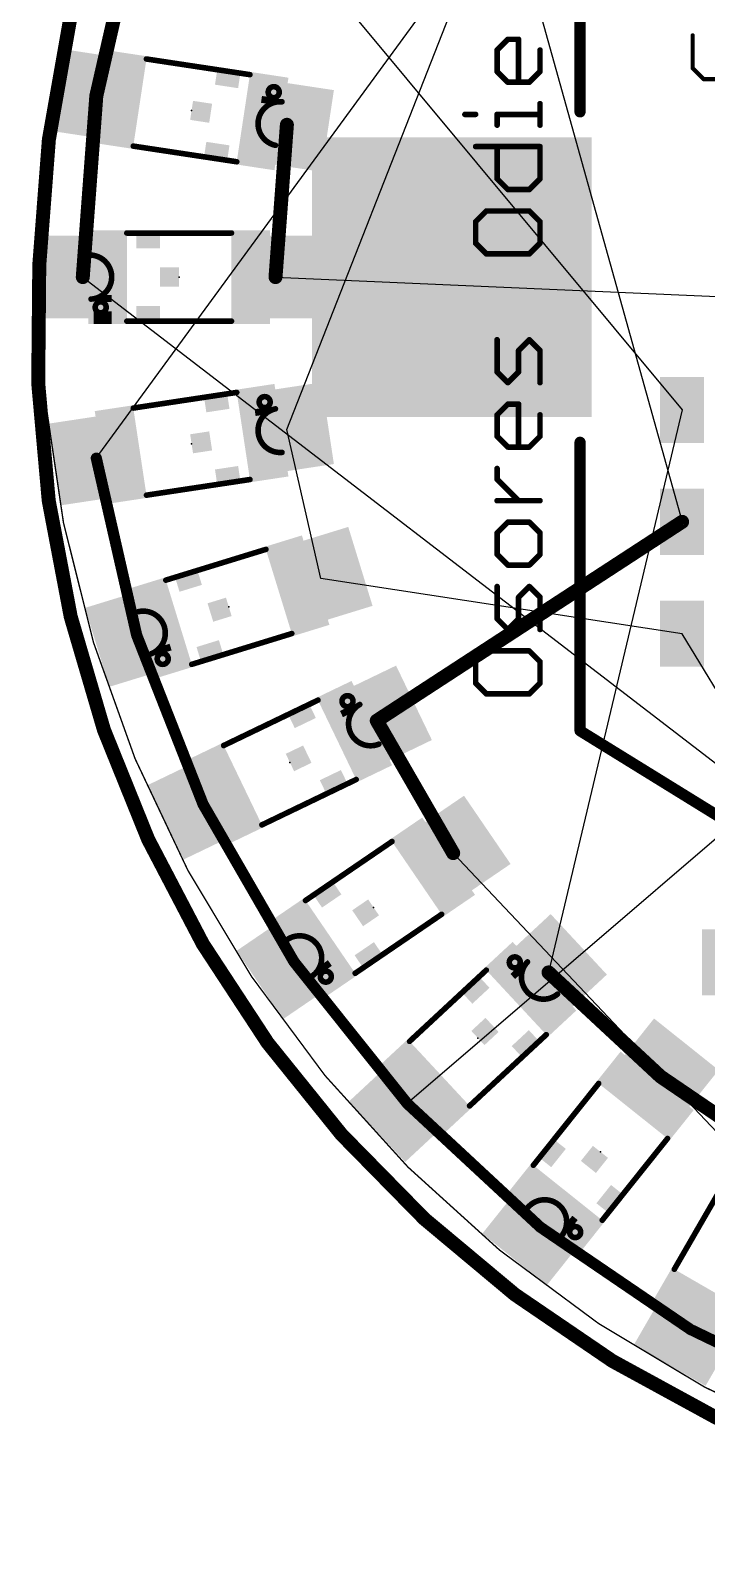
# Model space of a CAD drawing. Extents: x 53.2 to 99.2, y 34.1 to 80.1.
# Drawn here: x 53.18 to 65.46, y 34.16 to 61.63 of the extents above; entities that cross this region are included whole.
import ezdxf

# ---------------------------------------------------------------- set-up
doc = ezdxf.new("R2010")
doc.units = 0
for name, color, linetype in [('1', 22, 'CONTINUOUS'), ('16', 175, 'CONTINUOUS'), ('19', 53, 'CONTINUOUS'), ('20', 7, 'CONTINUOUS'), ('21', 7, 'CONTINUOUS'), ('22', 2, 'CONTINUOUS'), ('23', 7, 'CONTINUOUS'), ('51', 53, 'CONTINUOUS')]:
    doc.layers.add(name, color=color, linetype=linetype)

# ---------------------------------------------------------------- blocks, each defined once
blk = doc.blocks.new('RECT')
blk.add_solid([(-0.5, -0.5), (0.5, -0.5), (-0.5, 0.5), (0.5, 0.5)])

msp = doc.modelspace()

# ---------------------------------------------------------------- linework, layer by layer
at = {"layer": '1'}
for points, const_width in [([(77.2511, 80.01, 0.4142), (53.34, 57.3689)], 0.254), ([(54.3138, 60.4534, 1), (54.4376, 60.4252)], 0.127), ([(54.439, 60.4346, 1), (54.3124, 60.444)], 0.127), ([(57.8997, 59.9113, 1), (57.7731, 59.9207)], 0.127), ([(53.34, 57.3689, 0.4142), (73.8789, 34.29)], 0.254), ([(53.2765, 57.3706, 1), (53.4035, 57.3672)], 0.127), ([(53.4034, 57.3652, 1), (53.2766, 57.3726)], 0.127), ([(54.0667, 57.1547, 1), (54.1933, 57.1453)], 0.127), ([(57.5667, 57.1547, 1), (57.6933, 57.1453)], 0.127), ([(54.4252, 53.8719, 1), (54.3262, 53.8493)], 0.1016), ([(65.0477, 52.6518, 1), (64.9783, 52.7582)], 0.127), ([(55.1563, 50.6647, 1), (55.0617, 50.6275)], 0.1016), ([(55.0595, 50.6348, 1), (55.1585, 50.6574)], 0.1016), ([(59.5235, 49.1243, 1), (59.4135, 49.0609)], 0.127), ([(59.4338, 49.1458, 1), (59.5032, 49.0394)], 0.127), ([(56.3588, 47.6001, 1), (56.2708, 47.5493)], 0.1016), ([(56.2675, 47.5561, 1), (56.3621, 47.5933)], 0.1016), ([(60.8012, 46.6566, 1), (60.9112, 46.72)], 0.127), ([(58.0046, 44.7477, 1), (57.9252, 44.6843)], 0.1016), ([(57.9209, 44.6906, 1), (58.0089, 44.7414)], 0.1016), ([(62.6305, 44.5676, 1), (62.5441, 44.4746)], 0.127), ([(64.6579, 42.6824, 1), (64.5865, 42.5774)], 0.127), ([(64.579, 42.5834, 1), (64.6654, 42.6764)], 0.127), ([(60.058, 42.1758, 1), (59.9888, 42.1014)], 0.1016), ([(59.9837, 42.1069, 1), (60.0631, 42.1703)], 0.1016), ([(62.4673, 39.9366, 1), (62.4101, 39.8526)], 0.1016), ([(62.4041, 39.8574, 1), (62.4733, 39.9318)], 0.1016), ([(65.1871, 38.0831, 1), (65.1429, 37.9915)], 0.1016), ([(65.1364, 37.9953, 1), (65.1936, 38.0793)], 0.1016)]:
    msp.add_lwpolyline(points, format="xyb", dxfattribs=dict(at, const_width=const_width))
for points, const_width in [([(54.3757, 60.4393), (55.109, 63.6538)], 0.254), ([(54.13, 57.15), (54.3757, 60.4393)], 0.254), ([(57.63, 57.15), (57.8364, 59.916)], 0.254), ([(55.109, 50.6461), (54.3757, 53.8606)], 0.2032), ([(59.4685, 49.0926), (65.013, 52.705)], 0.254), ([(56.3148, 47.5747), (55.109, 50.6461)], 0.2032), ([(60.8562, 46.6883), (59.4685, 49.0926)], 0.254), ([(57.9649, 44.716), (56.3148, 47.5747)], 0.2032), ([(60.0234, 42.1386), (57.9649, 44.716)], 0.2032), ([(62.5873, 44.5211), (64.6222, 42.6299)], 0.254), ([(64.6222, 42.6299), (66.915, 41.0684)], 0.254), ([(62.4387, 39.8946), (60.0234, 42.1386)], 0.2032), ([(65.165, 38.0373), (62.4387, 39.8946)], 0.2032), ([(65.165, 38.0373), (68.137, 36.6052)], 0.2032)]:
    msp.add_lwpolyline(points, dxfattribs=dict(at, const_width=const_width))
at = {"layer": '19'}
for p, q in [((54.3757, 53.8606), (69.4141, 74.436)), ((57.8364, 54.3839), (64.6222, 71.67)), ((60.8562, 67.6116), (65.013, 52.705)), ((58.4543, 62.6247), (65.013, 54.737)), ((54.13, 57.15), (67.68, 46.736)), ((57.63, 57.15), (66.283, 56.769)), ((65.013, 54.737), (62.5873, 44.5211)), ((58.4543, 51.6752), (57.8364, 54.3839)), ((65.013, 50.673), (58.4543, 51.6752)), ((72.0694, 39.0463), (65.013, 50.673)), ((67.553, 48.6066), (60.0234, 42.1386)), ((60.8562, 46.6883), (71.2881, 35.6346))]:
    msp.add_line(p, q, dxfattribs=at)
at = {"layer": '20', "const_width": 0.0254}
msp.add_lwpolyline([(76.2, 34.29, 1), (76.2, 80.01, 1), (76.2, 34.29)], format="xyb", dxfattribs=at)
at = {"layer": '21'}
for points, const_width in [([(65.2054, 61.5406), (65.2054, 60.9432)], 0.0762), ([(61.6537, 61.2737), (61.8486, 61.4686)], 0.1016), ([(61.6537, 60.8839), (61.6537, 61.2737)], 0.1016), ([(61.8486, 61.4686), (62.0435, 61.4686)], 0.1016), ([(62.0435, 61.4686), (62.0435, 60.6891)], 0.1016), ([(62.4332, 61.2737), (62.4332, 60.8839)], 0.1016), ([(61.8486, 60.6891), (61.6537, 60.8839)], 0.1016), ([(62.2384, 60.6891), (61.8486, 60.6891)], 0.1016), ([(62.4332, 60.8839), (62.2384, 60.6891)], 0.1016), ([(65.2054, 60.9432), (65.4045, 60.7441)], 0.0762), ([(65.4045, 60.7441), (65.8028, 60.7441)], 0.0762), ([(62.4332, 59.9096), (62.4332, 60.2993)], 0.1016), ([(61.069, 60.1044), (61.2639, 60.1044)], 0.1016), ([(61.6537, 59.9096), (61.6537, 60.1044)], 0.1016), ([(61.6537, 60.1044), (62.4332, 60.1044)], 0.1016), ([(61.2639, 59.5198), (62.4332, 59.5198)], 0.1016), ([(61.6537, 58.9351), (61.6537, 59.5198)], 0.1016), ([(62.4332, 59.5198), (62.4332, 58.9351)], 0.1016), ([(61.8486, 58.7403), (61.6537, 58.9351)], 0.1016), ([(62.2384, 58.7403), (61.8486, 58.7403)], 0.1016), ([(62.4332, 58.9351), (62.2384, 58.7403)], 0.1016), ([(61.4588, 58.3505), (61.2639, 58.1556)], 0.1016), ([(62.2384, 58.3505), (61.4588, 58.3505)], 0.1016), ([(62.4332, 58.1556), (62.2384, 58.3505)], 0.1016), ([(61.2639, 58.1556), (61.2639, 57.7658)], 0.1016), ([(62.4332, 57.7658), (62.4332, 58.1556)], 0.1016), ([(61.2639, 57.7658), (61.4588, 57.571)], 0.1016), ([(62.2384, 57.571), (62.4332, 57.7658)], 0.1016), ([(61.4588, 57.571), (62.2384, 57.571)], 0.1016), ([(61.6537, 55.4272), (61.6537, 56.0119)], 0.1016), ([(62.2384, 56.0119), (62.0435, 55.817)], 0.1016), ([(62.4332, 55.817), (62.2384, 56.0119)], 0.1016), ([(62.0435, 55.817), (62.0435, 55.4272)], 0.1016), ([(62.4332, 55.2324), (62.4332, 55.817)], 0.1016), ([(61.8486, 55.2324), (61.6537, 55.4272)], 0.1016), ([(62.0435, 55.4272), (61.8486, 55.2324)], 0.1016), ([(61.6537, 54.6477), (61.8486, 54.8426)], 0.1016), ([(61.6537, 54.2579), (61.6537, 54.6477)], 0.1016), ([(61.8486, 54.8426), (62.0435, 54.8426)], 0.1016), ([(62.0435, 54.8426), (62.0435, 54.0631)], 0.1016), ([(62.4332, 54.6477), (62.4332, 54.2579)], 0.1016), ([(61.8486, 54.0631), (61.6537, 54.2579)], 0.1016), ([(62.4332, 54.2579), (62.2384, 54.0631)], 0.1016), ([(62.2384, 54.0631), (61.8486, 54.0631)], 0.1016), ([(61.6537, 53.4784), (61.6537, 53.6733)], 0.1016), ([(62.0435, 53.0887), (61.6537, 53.4784)], 0.1016), ([(62.4332, 53.0887), (61.6537, 53.0887)], 0.1016), ([(61.8486, 52.6989), (61.6537, 52.504)], 0.1016), ([(62.2384, 52.6989), (61.8486, 52.6989)], 0.1016), ([(62.4332, 52.504), (62.2384, 52.6989)], 0.1016), ([(61.6537, 52.504), (61.6537, 52.1142)], 0.1016), ([(62.4332, 52.1142), (62.4332, 52.504)], 0.1016), ([(61.6537, 52.1142), (61.8486, 51.9194)], 0.1016), ([(61.8486, 51.9194), (62.2384, 51.9194)], 0.1016), ([(62.2384, 51.9194), (62.4332, 52.1142)], 0.1016), ([(61.6537, 50.9449), (61.6537, 51.5296)], 0.1016), ([(62.2384, 51.5296), (62.0435, 51.3347)], 0.1016), ([(62.0435, 51.3347), (62.0435, 50.9449)], 0.1016), ([(62.4332, 51.3347), (62.2384, 51.5296)], 0.1016), ([(62.4332, 50.7501), (62.4332, 51.3347)], 0.1016), ([(61.8486, 50.7501), (61.6537, 50.9449)], 0.1016), ([(62.0435, 50.9449), (61.8486, 50.7501)], 0.1016), ([(61.4588, 50.3603), (61.2639, 50.1654)], 0.1016), ([(62.2384, 50.3603), (61.4588, 50.3603)], 0.1016), ([(62.4332, 50.1654), (62.2384, 50.3603)], 0.1016), ([(61.2639, 50.1654), (61.2639, 49.7756)], 0.1016), ([(62.4332, 49.7756), (62.4332, 50.1654)], 0.1016), ([(61.2639, 49.7756), (61.4588, 49.5808)], 0.1016), ([(62.2384, 49.5808), (62.4332, 49.7756)], 0.1016), ([(61.4588, 49.5808), (62.2384, 49.5808)], 0.1016)]:
    msp.add_lwpolyline(points, dxfattribs=dict(at, const_width=const_width))
for points, const_width in [([(65.2244, 61.5406, 1), (65.1864, 61.5406)], 0.0381), ([(61.6357, 61.2917, 1), (61.6717, 61.2557)], 0.0508), ([(61.6791, 61.2737, 1), (61.6283, 61.2737)], 0.0508), ([(61.8486, 61.494, 1), (61.8486, 61.4432)], 0.0508), ([(61.8666, 61.4506, 1), (61.8306, 61.4866)], 0.0508), ([(62.0689, 61.4686, 1), (62.0181, 61.4686)], 0.0508), ([(62.0435, 61.4432, 1), (62.0435, 61.494)], 0.0508), ([(62.4586, 61.2737, 1), (62.4078, 61.2737)], 0.0508), ([(61.6717, 60.9019, 1), (61.6357, 60.8659)], 0.0508), ([(61.6283, 60.8839, 1), (61.6791, 60.8839)], 0.0508), ([(61.8486, 60.7145, 1), (61.8486, 60.6637)], 0.0508), ([(61.8306, 60.6711, 1), (61.8666, 60.7071)], 0.0508), ([(62.0181, 60.6891, 1), (62.0689, 60.6891)], 0.0508), ([(62.2204, 60.7071, 1), (62.2564, 60.6711)], 0.0508), ([(62.2384, 60.6637, 1), (62.2384, 60.7145)], 0.0508), ([(62.4078, 60.8839, 1), (62.4586, 60.8839)], 0.0508), ([(62.4512, 60.8659, 1), (62.4152, 60.9019)], 0.0508), ([(65.2189, 60.9567, 1), (65.1919, 60.9297)], 0.0381), ([(65.1864, 60.9432, 1), (65.2244, 60.9432)], 0.0381), ([(65.4045, 60.7632, 1), (65.4045, 60.7251)], 0.0381), ([(65.391, 60.7306, 1), (65.418, 60.7576)], 0.0381), ([(62.4586, 60.2993, 1), (62.4078, 60.2993)], 0.0508), ([(61.069, 60.1298, 1), (61.069, 60.079)], 0.0508), ([(61.2639, 60.079, 1), (61.2639, 60.1298)], 0.0508), ([(61.6791, 60.1044, 1), (61.6283, 60.1044)], 0.0508), ([(61.6537, 60.1298, 1), (61.6537, 60.079)], 0.0508), ([(61.6283, 59.9096, 1), (61.6791, 59.9096)], 0.0508), ([(62.4078, 59.9096, 1), (62.4586, 59.9096)], 0.0508), ([(62.4332, 60.079, 1), (62.4332, 60.1298)], 0.0508), ([(61.2639, 59.5452, 1), (61.2639, 59.4944)], 0.0508), ([(61.6791, 59.5198, 1), (61.6283, 59.5198)], 0.0508), ([(62.4586, 59.5198, 1), (62.4078, 59.5198)], 0.0508), ([(62.4332, 59.4944, 1), (62.4332, 59.5452)], 0.0508), ([(61.6717, 58.9531, 1), (61.6357, 58.9171)], 0.0508), ([(61.6283, 58.9351, 1), (61.6791, 58.9351)], 0.0508), ([(61.8486, 58.7657, 1), (61.8486, 58.7149)], 0.0508), ([(62.2384, 58.7149, 1), (62.2384, 58.7657)], 0.0508), ([(62.4078, 58.9351, 1), (62.4586, 58.9351)], 0.0508), ([(62.4512, 58.9171, 1), (62.4152, 58.9531)], 0.0508), ([(61.8306, 58.7223, 1), (61.8666, 58.7583)], 0.0508), ([(62.2204, 58.7583, 1), (62.2564, 58.7223)], 0.0508), ([(61.4588, 58.3759, 1), (61.4588, 58.3251)], 0.0508), ([(61.4768, 58.3325, 1), (61.4408, 58.3685)], 0.0508), ([(62.2564, 58.3685, 1), (62.2204, 58.3325)], 0.0508), ([(62.2384, 58.3251, 1), (62.2384, 58.3759)], 0.0508), ([(61.2459, 58.1736, 1), (61.2819, 58.1376)], 0.0508), ([(61.2893, 58.1556, 1), (61.2385, 58.1556)], 0.0508), ([(62.4586, 58.1556, 1), (62.4078, 58.1556)], 0.0508), ([(62.4152, 58.1376, 1), (62.4512, 58.1736)], 0.0508), ([(61.2819, 57.7838, 1), (61.2459, 57.7478)], 0.0508), ([(61.2385, 57.7658, 1), (61.2893, 57.7658)], 0.0508), ([(62.4078, 57.7658, 1), (62.4586, 57.7658)], 0.0508), ([(62.4512, 57.7478, 1), (62.4152, 57.7838)], 0.0508), ([(61.4588, 57.5964, 1), (61.4588, 57.5456)], 0.0508), ([(61.4408, 57.553, 1), (61.4768, 57.589)], 0.0508), ([(62.2204, 57.589, 1), (62.2564, 57.553)], 0.0508), ([(62.2384, 57.5456, 1), (62.2384, 57.5964)], 0.0508), ([(61.6791, 56.0119, 1), (61.6283, 56.0119)], 0.0508), ([(62.2564, 56.0299, 1), (62.2204, 55.9939)], 0.0508), ([(62.2564, 55.9939, 1), (62.2204, 56.0299)], 0.0508), ([(62.0255, 55.835, 1), (62.0615, 55.799)], 0.0508), ([(62.0689, 55.817, 1), (62.0181, 55.817)], 0.0508), ([(62.4586, 55.817, 1), (62.4078, 55.817)], 0.0508), ([(62.4152, 55.799, 1), (62.4512, 55.835)], 0.0508), ([(61.6717, 55.4452, 1), (61.6357, 55.4092)], 0.0508), ([(61.6283, 55.4272, 1), (61.6791, 55.4272)], 0.0508), ([(61.8306, 55.2504, 1), (61.8666, 55.2144)], 0.0508), ([(61.8306, 55.2144, 1), (61.8666, 55.2504)], 0.0508), ([(62.0181, 55.4272, 1), (62.0689, 55.4272)], 0.0508), ([(62.0615, 55.4092, 1), (62.0255, 55.4452)], 0.0508), ([(62.4078, 55.2324, 1), (62.4586, 55.2324)], 0.0508), ([(61.6357, 54.6657, 1), (61.6717, 54.6297)], 0.0508), ([(61.6791, 54.6477, 1), (61.6283, 54.6477)], 0.0508), ([(61.8486, 54.868, 1), (61.8486, 54.8172)], 0.0508), ([(61.8666, 54.8246, 1), (61.8306, 54.8606)], 0.0508), ([(62.0689, 54.8426, 1), (62.0181, 54.8426)], 0.0508), ([(62.0435, 54.8172, 1), (62.0435, 54.868)], 0.0508), ([(62.4586, 54.6477, 1), (62.4078, 54.6477)], 0.0508), ([(61.6717, 54.2759, 1), (61.6357, 54.2399)], 0.0508), ([(61.6283, 54.2579, 1), (61.6791, 54.2579)], 0.0508), ([(62.4078, 54.2579, 1), (62.4586, 54.2579)], 0.0508), ([(62.4512, 54.2399, 1), (62.4152, 54.2759)], 0.0508), ([(61.8486, 54.0885, 1), (61.8486, 54.0377)], 0.0508), ([(61.8306, 54.0451, 1), (61.8666, 54.0811)], 0.0508), ([(62.0181, 54.0631, 1), (62.0689, 54.0631)], 0.0508), ([(62.2204, 54.0811, 1), (62.2564, 54.0451)], 0.0508), ([(62.2384, 54.0377, 1), (62.2384, 54.0885)], 0.0508), ([(61.6791, 53.6733, 1), (61.6283, 53.6733)], 0.0508), ([(61.6717, 53.4964, 1), (61.6357, 53.4604)], 0.0508), ([(61.6283, 53.4784, 1), (61.6791, 53.4784)], 0.0508), ([(61.6537, 53.1141, 1), (61.6537, 53.0633)], 0.0508), ([(62.0255, 53.0707, 1), (62.0615, 53.1067)], 0.0508), ([(62.4332, 53.0633, 1), (62.4332, 53.1141)], 0.0508), ([(61.8486, 52.7243, 1), (61.8486, 52.6735)], 0.0508), ([(61.8666, 52.6809, 1), (61.8306, 52.7169)], 0.0508), ([(62.2564, 52.7169, 1), (62.2204, 52.6809)], 0.0508), ([(62.2384, 52.6735, 1), (62.2384, 52.7243)], 0.0508), ([(61.6357, 52.522, 1), (61.6717, 52.486)], 0.0508), ([(61.6791, 52.504, 1), (61.6283, 52.504)], 0.0508), ([(62.4586, 52.504, 1), (62.4078, 52.504)], 0.0508), ([(62.4152, 52.486, 1), (62.4512, 52.522)], 0.0508), ([(61.6717, 52.1322, 1), (61.6357, 52.0962)], 0.0508), ([(61.6283, 52.1142, 1), (61.6791, 52.1142)], 0.0508), ([(61.8486, 51.9448, 1), (61.8486, 51.894)], 0.0508), ([(61.8306, 51.9014, 1), (61.8666, 51.9374)], 0.0508), ([(62.2204, 51.9374, 1), (62.2564, 51.9014)], 0.0508), ([(62.2384, 51.894, 1), (62.2384, 51.9448)], 0.0508), ([(62.4078, 52.1142, 1), (62.4586, 52.1142)], 0.0508), ([(62.4512, 52.0962, 1), (62.4152, 52.1322)], 0.0508), ([(61.6791, 51.5296, 1), (61.6283, 51.5296)], 0.0508), ([(62.0255, 51.3527, 1), (62.0615, 51.3167)], 0.0508), ([(62.0689, 51.3347, 1), (62.0181, 51.3347)], 0.0508), ([(62.2564, 51.5476, 1), (62.2204, 51.5116)], 0.0508), ([(62.2564, 51.5116, 1), (62.2204, 51.5476)], 0.0508), ([(62.4586, 51.3347, 1), (62.4078, 51.3347)], 0.0508), ([(62.4152, 51.3167, 1), (62.4512, 51.3527)], 0.0508), ([(61.6717, 50.9629, 1), (61.6357, 50.9269)], 0.0508), ([(61.6283, 50.9449, 1), (61.6791, 50.9449)], 0.0508), ([(62.0181, 50.9449, 1), (62.0689, 50.9449)], 0.0508), ([(62.0615, 50.9269, 1), (62.0255, 50.9629)], 0.0508), ([(61.8306, 50.7681, 1), (61.8666, 50.7321)], 0.0508), ([(61.8306, 50.7321, 1), (61.8666, 50.7681)], 0.0508), ([(62.4078, 50.7501, 1), (62.4586, 50.7501)], 0.0508), ([(61.4588, 50.3857, 1), (61.4588, 50.3349)], 0.0508), ([(61.4768, 50.3423, 1), (61.4408, 50.3783)], 0.0508), ([(62.2564, 50.3783, 1), (62.2204, 50.3423)], 0.0508), ([(62.2384, 50.3349, 1), (62.2384, 50.3857)], 0.0508), ([(61.2459, 50.1834, 1), (61.2819, 50.1474)], 0.0508), ([(61.2893, 50.1654, 1), (61.2385, 50.1654)], 0.0508), ([(62.4586, 50.1654, 1), (62.4078, 50.1654)], 0.0508), ([(62.4152, 50.1474, 1), (62.4512, 50.1834)], 0.0508), ([(61.2819, 49.7936, 1), (61.2459, 49.7576)], 0.0508), ([(61.2385, 49.7756, 1), (61.2893, 49.7756)], 0.0508), ([(62.4078, 49.7756, 1), (62.4586, 49.7756)], 0.0508), ([(62.4512, 49.7576, 1), (62.4152, 49.7936)], 0.0508), ([(61.4588, 49.6062, 1), (61.4588, 49.5554)], 0.0508), ([(61.4408, 49.5628, 1), (61.4768, 49.5988)], 0.0508), ([(62.2204, 49.5988, 1), (62.2564, 49.5628)], 0.0508), ([(62.2384, 49.5554, 1), (62.2384, 49.6062)], 0.0508)]:
    msp.add_lwpolyline(points, format="xyb", dxfattribs=dict(at, const_width=const_width))
at = {"layer": '22', "const_width": 0.2032}
for points in [[(63.16, 67.53), (63.16, 60.15)], [(63.16, 48.91), (63.16, 54.15)], [(69.96, 44.71), (63.16, 48.91)]]:
    msp.add_lwpolyline(points, dxfattribs=at)
at = {"layer": '22', "const_width": 0.1016}
for points in [[(63.1092, 60.15, 1), (63.2108, 60.15)], [(63.2108, 54.15, 1), (63.1092, 54.15)], [(63.1867, 48.9532, 1), (63.1333, 48.8668)], [(63.1092, 48.91, 1), (63.2108, 48.91)]]:
    msp.add_lwpolyline(points, format="xyb", dxfattribs=at)
at = {"layer": '23'}
for p in [(56.1061, 60.1777), (55.88, 57.15), (56.1061, 54.1223), (56.7817, 51.1607), (57.8917, 48.3337), (59.4106, 45.7022), (61.3054, 43.3299), (63.5305, 41.2623)]:
    msp.add_point(p, dxfattribs=at)
at = {"layer": '51', "const_width": 0.1016}
for points in [[(55.2864, 61.1107), (57.165, 60.8266)], [(56.9257, 59.2446), (55.0471, 59.5287)], [(54.93, 57.95), (56.83, 57.95)], [(56.83, 56.35), (54.93, 56.35)], [(55.0471, 54.7712), (56.9257, 55.0553)], [(57.165, 53.4733), (55.2864, 53.1892)], [(55.6384, 51.6459), (57.4544, 52.2046)], [(57.9249, 50.6754), (56.1089, 50.1167)], [(56.6887, 48.6425), (58.4007, 49.4665)], [(59.0946, 48.0248), (57.3826, 47.2008)], [(58.1749, 45.8277), (59.7445, 46.8984)], [(60.6462, 45.5766), (59.0766, 44.5059)], [(60.0649, 43.2692), (61.4567, 44.5626)], [(62.5458, 43.3905), (61.154, 42.0971)], [(62.3125, 41.0189), (63.4979, 42.5038)], [(64.7484, 41.5056), (63.563, 40.0207)], [(64.8721, 39.1301), (65.8221, 40.7756)]]:
    msp.add_lwpolyline(points, dxfattribs=at)
at = {"layer": '51'}
for points, const_width in [([(55.2902, 61.1358, 1), (55.2826, 61.0856)], 0.0508), ([(57.1612, 60.8015, 1), (57.1688, 60.8517)], 0.0508), ([(57.5973, 60.4084, 1), (57.5973, 60.6084, 1), (57.5973, 60.4084)], 0.1016), ([(57.7479, 60.3339, 0.9375), (57.6282, 59.5429)], 0.1016), ([(57.7457, 60.3086, 1), (57.7501, 60.3592)], 0.0508), ([(55.0509, 59.5538, 1), (55.0433, 59.5036)], 0.0508), ([(57.6228, 59.5181, 1), (57.6336, 59.5677)], 0.0508), ([(56.9219, 59.2195, 1), (56.9295, 59.2697)], 0.0508), ([(54.93, 57.9754, 1), (54.93, 57.9246)], 0.0508), ([(56.83, 57.9246, 1), (56.83, 57.9754)], 0.0508), ([(54.28, 56.75, 0.9376), (54.28, 57.55)], 0.1016), ([(54.2816, 57.5753, 1), (54.2784, 57.5247)], 0.0508), ([(54.2784, 56.7753, 1), (54.2816, 56.7247)], 0.0508), ([(54.455, 56.5, 1), (54.455, 56.7, 1), (54.455, 56.5)], 0.1016), ([(54.93, 56.3754, 1), (54.93, 56.3246)], 0.0508), ([(56.83, 56.3246, 1), (56.83, 56.3754)], 0.0508), ([(56.9295, 55.0302, 1), (56.9219, 55.0804)], 0.0508), ([(57.4328, 54.7792, 1), (57.4328, 54.9792, 1), (57.4328, 54.7792)], 0.1016), ([(55.0433, 54.7963, 1), (55.0509, 54.7461)], 0.0508), ([(57.6282, 54.757, 0.9375), (57.7479, 53.966)], 0.1016), ([(57.6336, 54.7322, 1), (57.6228, 54.7818)], 0.0508), ([(57.7501, 53.9407, 1), (57.7457, 53.9913)], 0.0508), ([(57.1688, 53.4482, 1), (57.1612, 53.4984)], 0.0508), ([(55.2826, 53.2143, 1), (55.2902, 53.1641)], 0.0508), ([(57.4619, 52.1803, 1), (57.4469, 52.2289)], 0.0508), ([(55.6309, 51.6702, 1), (55.6459, 51.6216)], 0.0508), ([(55.37, 50.3079, 0.9375), (55.1348, 51.0725)], 0.1016), ([(55.1289, 51.0972, 1), (55.1407, 51.0478)], 0.0508), ([(57.9324, 50.6511, 1), (57.9174, 50.6997)], 0.0508), ([(55.361, 50.3316, 1), (55.379, 50.2842)], 0.0508), ([(55.5814, 50.116, 1), (55.5814, 50.316, 1), (55.5814, 50.116)], 0.1016), ([(56.1014, 50.141, 1), (56.1164, 50.0924)], 0.0508), ([(58.4117, 49.4436, 1), (58.3897, 49.4894)], 0.0508), ([(58.9372, 49.3472, 1), (58.9372, 49.5472, 1), (58.9372, 49.3472)], 0.1016), ([(59.1599, 49.3879, 0.9376), (59.5068, 48.6671)], 0.1016), ([(59.1724, 49.3658, 1), (59.1474, 49.41)], 0.0508), ([(56.6777, 48.6654, 1), (56.6997, 48.6196)], 0.0508), ([(59.5163, 48.6436, 1), (59.4973, 48.6906)], 0.0508), ([(59.1056, 48.0019, 1), (59.0836, 48.0477)], 0.0508), ([(57.3716, 47.2237, 1), (57.3936, 47.1779)], 0.0508), ([(59.7588, 46.8774, 1), (59.7302, 46.9194)], 0.0508), ([(58.1606, 45.8487, 1), (58.1892, 45.8067)], 0.0508), ([(60.6605, 45.5556, 1), (60.6319, 45.5976)], 0.0508), ([(58.3142, 44.4701, 0.9376), (57.8634, 45.1309)], 0.1016), ([(57.8505, 45.1528, 1), (57.8763, 45.109)], 0.0508), ([(61.9748, 44.6028, 1), (61.9748, 44.8028, 1), (61.9748, 44.6028)], 0.1016), ([(58.2986, 44.4901, 1), (58.3298, 44.4501)], 0.0508), ([(58.5433, 44.3448, 1), (58.5433, 44.5448, 1), (58.5433, 44.3448)], 0.1016), ([(59.0623, 44.5269, 1), (59.0909, 44.4849)], 0.0508), ([(61.474, 44.544, 1), (61.4394, 44.5812)], 0.0508), ([(62.2051, 44.712, 0.9375), (62.7497, 44.126)], 0.1016), ([(62.2236, 44.6945, 1), (62.1866, 44.7295)], 0.0508), ([(62.7658, 44.1063, 1), (62.7336, 44.1457)], 0.0508), ([(62.5631, 43.3719, 1), (62.5285, 43.4091)], 0.0508), ([(60.0476, 43.2878, 1), (60.0822, 43.2506)], 0.0508), ([(63.5178, 42.488, 1), (63.478, 42.5196)], 0.0508), ([(61.1367, 42.1157, 1), (61.1713, 42.0785)], 0.0508), ([(64.7683, 41.4898, 1), (64.7285, 41.5214)], 0.0508), ([(62.2926, 41.0347, 1), (62.3324, 41.0031)], 0.0508), ([(62.8449, 39.7623, 0.9377), (62.2196, 40.2614)], 0.1016), ([(62.2008, 40.2785, 1), (62.2384, 40.2443)], 0.0508), ([(63.0713, 39.7054, 1), (63.0713, 39.9054, 1), (63.0713, 39.7054)], 0.1016), ([(63.5431, 40.0365, 1), (63.5829, 40.0049)], 0.0508), ([(62.8241, 39.7768, 1), (62.8657, 39.7478)], 0.0508), ([(64.8501, 39.1428, 1), (64.8941, 39.1174)], 0.0508)]:
    msp.add_lwpolyline(points, format="xyb", dxfattribs=dict(at, const_width=const_width))

# ---------------------------------------------------------------- block references
at = {"layer": '1'}
for p, xscale, yscale, rotation in [((54.3757, 60.4393), 1.5, 1.5, 261.4), ((57.8364, 59.916), 1.5, 1.5, 261.4), ((54.13, 57.15), 1.5, 1.5, 90), ((57.63, 57.15), 1.5, 1.5, 90), ((57.8364, 54.3839), 1.5, 1.5, 278.6), ((65.013, 54.737), 0.8, 1.2, 180), ((54.3757, 53.8606), 1.5, 1.5, 278.6), ((65.013, 52.705), 0.8, 1.2, 180), ((58.4543, 51.6752), 1.5, 1.5, 107.1), ((55.109, 50.6461), 1.5, 1.5, 107.1), ((65.013, 50.673), 0.8, 1.2, 180), ((59.4685, 49.0926), 1.5, 1.5, 295.7), ((56.3148, 47.5747), 1.5, 1.5, 295.7), ((60.8562, 46.6883), 1.5, 1.5, 124.3), ((57.9649, 44.716), 1.5, 1.5, 124.3), ((62.5873, 44.5211), 1.5, 1.5, 312.9), ((65.775, 44.704), 0.8, 1.2, 180), ((64.6222, 42.6299), 1.5, 1.5, 141.4), ((60.0234, 42.1386), 1.5, 1.5, 312.9), ((62.4387, 39.8946), 1.5, 1.5, 141.4), ((65.165, 38.0373), 1.5, 1.5, 330)]:
    msp.add_blockref('RECT', p, dxfattribs=dict(at, xscale=xscale, yscale=yscale, rotation=rotation))
at = {"layer": '16', "xscale": 5.08, "yscale": 5.08, "rotation": 180}
msp.add_blockref('RECT', (60.833, 57.15), dxfattribs=at)
at = {"layer": '21'}
for p, xscale, yscale, rotation in [((56.765, 60.7733), 0.325, 0.425, 261.4), ((56.2791, 60.1515), 0.35, 0.35, 261.4), ((56.5594, 59.4138), 0.325, 0.425, 261.4), ((55.3175, 57.8375), 0.325, 0.425, 90), ((55.705, 57.15), 0.35, 0.35, 90), ((55.3175, 56.4625), 0.325, 0.425, 90), ((56.5594, 54.8861), 0.325, 0.425, 278.6), ((56.2791, 54.1484), 0.35, 0.35, 278.6), ((56.765, 53.5266), 0.325, 0.425, 278.6), ((56.0419, 51.6524), 0.325, 0.425, 107.1), ((56.6144, 51.1092), 0.35, 0.35, 107.1), ((56.4462, 50.3381), 0.325, 0.425, 107.1), ((58.1004, 49.1971), 0.325, 0.425, 295.7), ((58.0493, 48.4095), 0.35, 0.35, 295.7), ((58.6966, 47.9581), 0.325, 0.425, 295.7), ((58.5584, 45.9531), 0.325, 0.425, 124.3), ((59.266, 45.6035), 0.35, 0.35, 124.3), ((59.3333, 44.8172), 0.325, 0.425, 124.3), ((61.2494, 44.2164), 0.325, 0.425, 312.9), ((61.4335, 43.449), 0.35, 0.35, 312.9), ((62.1854, 43.2091), 0.325, 0.425, 312.9), ((62.6422, 41.2516), 0.325, 0.425, 141.4), ((63.4213, 41.1255), 0.35, 0.35, 141.4), ((63.7168, 40.3937), 0.325, 0.425, 141.4)]:
    msp.add_blockref('RECT', p, dxfattribs=dict(at, xscale=xscale, yscale=yscale, rotation=rotation))
at = {"layer": '51'}
for p, xscale, yscale, rotation in [((54.8207, 60.372), 1.7, 0.7, 261.4), ((57.1937, 60.0132), 1.7, 0.3, 261.4), ((57.5882, 60.6994), 0.225, 0.325, 261.4), ((57.7654, 60.5335), 0.5, 0.125, 261.4), ((57.4445, 60.4177), 0.425, 0.125, 261.4), ((57.4865, 60.3608), 0.125, 0.225, 261.4), ((57.2968, 59.4413), 0.6, 0.125, 261.4), ((57.4747, 59.3638), 0.5, 0.35, 261.4), ((54.405, 57.75), 0.5, 0.35, 90), ((54.5925, 57.7), 0.6, 0.125, 90), ((54.78, 57.15), 1.7, 0.3, 90), ((57.18, 57.15), 1.7, 0.7, 90), ((54.5925, 56.7125), 0.425, 0.125, 90), ((54.2925, 56.55), 0.5, 0.125, 90), ((54.5425, 56.7625), 0.125, 0.225, 90), ((54.4925, 56.4125), 0.225, 0.325, 90), ((57.1937, 54.2867), 1.7, 0.3, 278.6), ((57.3677, 55.0589), 0.225, 0.325, 278.6), ((57.3137, 54.7474), 0.425, 0.125, 278.6), ((57.586, 54.9529), 0.5, 0.125, 278.6), ((54.8207, 53.9279), 1.7, 0.7, 278.6), ((57.3706, 54.7054), 0.125, 0.225, 278.6), ((57.4613, 53.771), 0.6, 0.125, 278.6), ((57.6542, 53.7496), 0.5, 0.35, 278.6), ((58.0242, 51.5429), 1.7, 0.7, 107.1), ((55.7303, 50.8372), 1.7, 0.3, 107.1), ((55.1954, 51.3004), 0.5, 0.35, 107.1), ((55.3893, 51.3078), 0.6, 0.125, 107.1), ((55.6797, 50.3639), 0.425, 0.125, 107.1), ((55.4408, 50.1204), 0.5, 0.125, 107.1), ((55.6172, 50.397), 0.125, 0.225, 107.1), ((55.6723, 50.0478), 0.225, 0.325, 107.1), ((58.8221, 49.5999), 0.225, 0.325, 295.7), ((59.0619, 49.5627), 0.5, 0.125, 295.7), ((58.8828, 48.8107), 1.7, 0.3, 295.7), ((58.8621, 49.2862), 0.425, 0.125, 295.7), ((58.9288, 49.2628), 0.125, 0.225, 295.7), ((56.7202, 47.7699), 1.7, 0.7, 295.7), ((59.2903, 48.3964), 0.6, 0.125, 295.7), ((59.4809, 48.4327), 0.5, 0.35, 295.7), ((60.4845, 46.4347), 1.7, 0.7, 124.3), ((57.8539, 45.3666), 0.5, 0.35, 124.3), ((58.037, 45.431), 0.6, 0.125, 124.3), ((58.5018, 45.0823), 1.7, 0.3, 124.3), ((62.0598, 44.85), 0.5, 0.125, 312.9), ((58.5935, 44.6152), 0.425, 0.125, 124.3), ((62.1111, 44.0786), 1.7, 0.3, 312.9), ((61.8197, 44.8146), 0.225, 0.325, 312.9), ((58.4372, 44.3119), 0.5, 0.125, 124.3), ((58.524, 44.6283), 0.125, 0.225, 124.3), ((61.9507, 44.5268), 0.425, 0.125, 312.9), ((62.0213, 44.5242), 0.125, 0.225, 312.9), ((58.6799, 44.311), 0.225, 0.325, 124.3), ((62.6229, 43.8034), 0.6, 0.125, 312.9), ((62.7943, 43.8944), 0.5, 0.35, 312.9), ((60.353, 42.4449), 1.7, 0.7, 312.9), ((64.3415, 42.2782), 1.7, 0.7, 141.4), ((62.8442, 40.4026), 1.7, 0.3, 141.4), ((62.1413, 40.4838), 0.5, 0.35, 141.4), ((62.2974, 40.5992), 0.6, 0.125, 141.4), ((63.0691, 39.9831), 0.425, 0.125, 141.4), ((63.009, 39.6473), 0.5, 0.125, 141.4), ((62.9989, 39.9752), 0.125, 0.225, 141.4), ((63.2412, 39.7178), 0.225, 0.325, 141.4), ((65.39, 38.427), 1.7, 0.7, 330)]:
    msp.add_blockref('RECT', p, dxfattribs=dict(at, xscale=xscale, yscale=yscale, rotation=rotation))

doc.saveas('drawing.dxf')
